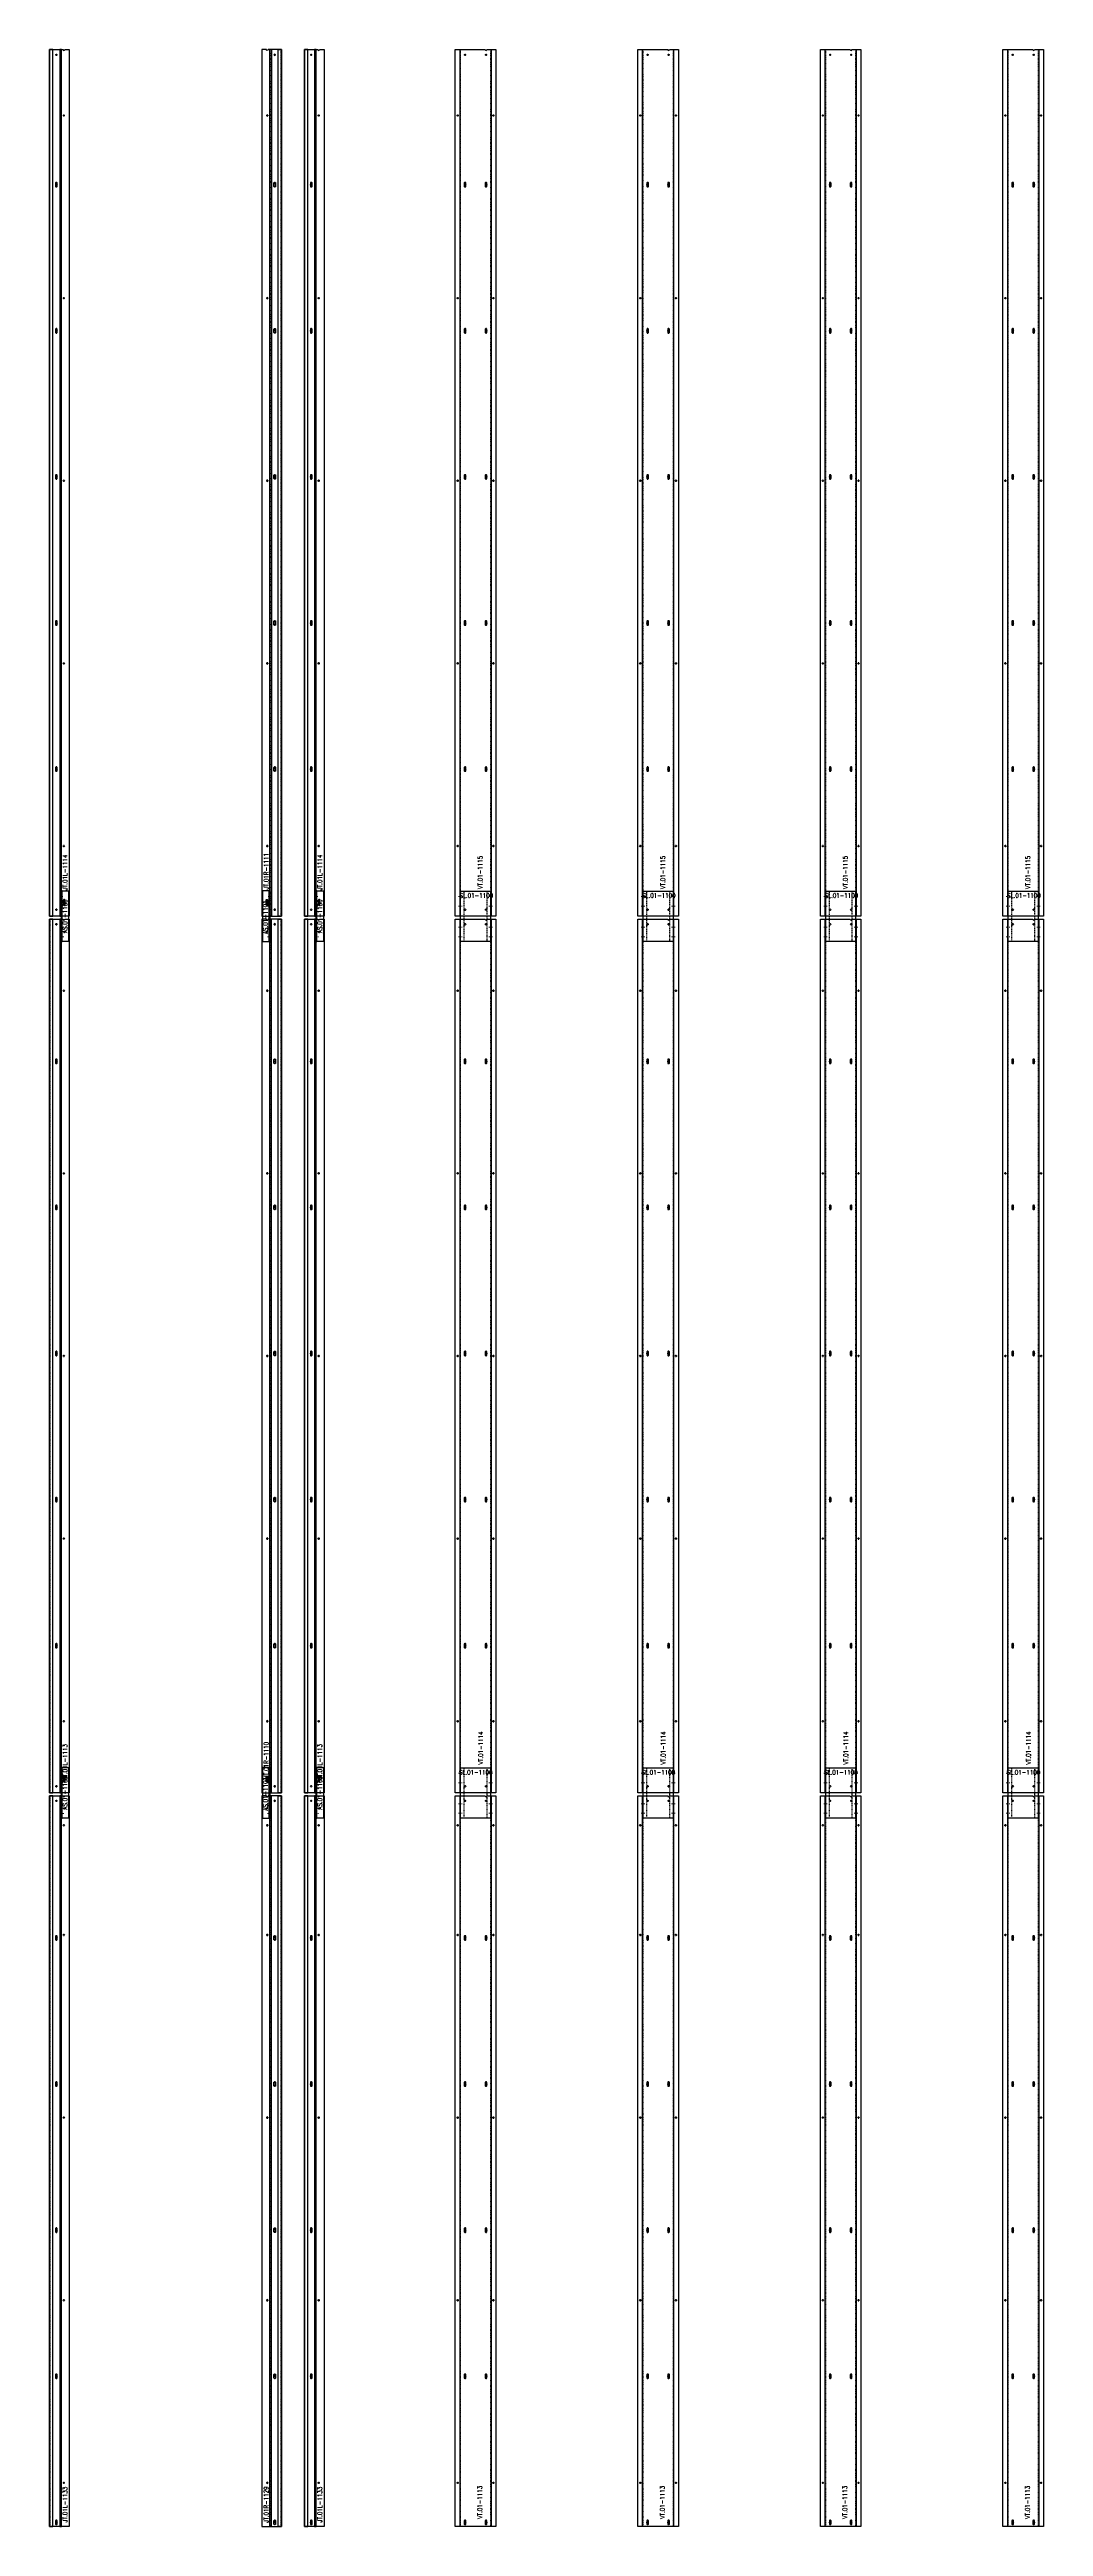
# Model space of a CAD drawing. Header units: inches. Extents: x 11737 to 18084, y -4365 to 1695.
# Drawn here: x 16974.3 to 17137.6, y -148.2 to 258.6 of the extents above; entities that cross this region are included whole.
import ezdxf

# ---------------------------------------------------------------- set-up
doc = ezdxf.new("R2010")
doc.units = ezdxf.units.IN
doc.header["$MEASUREMENT"] = 0
for name, pattern in [('NBK_Center', [0.541667, 0.333333, -0.0625, 0.083333, -0.0625]), ('NBK_Center2', [0.270833, 0.166667, -0.03125, 0.041667, -0.03125]), ('NBK_Hidden', [0.125, 0.083333, -0.041667]), ('NBK_Hidden2', [0.0625, 0.041667, -0.020833])]:
    doc.linetypes.add(name, pattern=pattern)
doc.layers.get('Defpoints').update_dxf_attribs({"color": 250, "lineweight": 0})
for name, color, linetype, lineweight in [('!Bracket', 11, 'Continuous', 25), ('!Clip - bent', 20, 'Continuous', 25), ('!Dimension', 50, 'Continuous', 5), ('!Extrusion', 140, 'Continuous', 25), ('!Linetype_Center', 220, 'NBK_Center', 9), ('!Linetype_Center2', 222, 'NBK_Center2', 9), ('!Misc2', 252, 'NBK_Hidden2', 5)]:
    doc.layers.add(name, color=color, linetype=linetype, lineweight=lineweight)
doc.styles.add('Romans', font='romans.shx', dxfattribs={"width": 0.8})

# ---------------------------------------------------------------- blocks, each defined once
blk = doc.blocks.new('CLEAR SECTION HOLE')
at = {"layer": '!Linetype_Center2'}
blk.add_line((-0.33, 0), (0.26, 0), dxfattribs=at)
at = {"layer": '!Misc2'}
blk.add_lwpolyline([(-0.08, 0.1), (0, 0.1), (0, -0.1), (-0.08, -0.1)], close=True, dxfattribs=at)
blk = doc.blocks.new('WEEP HOLE')
at = {"layer": '!Linetype_Center'}
for p, q in [((-0.22, 0.37), (0.22, 0.37)), ((0, 0.83), (0, -0.08))]:
    blk.add_line(p, q, dxfattribs=at)
at = {"color": 0}
blk.add_lwpolyline([(-0.14, 0.61), (-0.14, 0.14, 0.414214), (0, 0, 0.414214), (0.14, 0.14), (0.14, 0.61, 0.414214), (0, 0.75, 0.414214)], format="xyb", close=True, dxfattribs=at)
blk = doc.blocks.new('TAP HOLE_5mm')
at = {"layer": '!Linetype_Center2'}
for points in [[(-0.18, 0), (0.18, 0)], [(0, 0.18), (0, -0.18)]]:
    blk.add_lwpolyline(points, dxfattribs=at)
blk.add_circle((0, 0), 0.101)
blk = doc.blocks.new('VT.01-1113-')
at = {"layer": '!Extrusion'}
blk.add_lwpolyline([(120.02, -1.58, 1), (120.02, -1.86), (120.02, -3.33), (0, -3.33), (0, 3.33), (120.02, 3.33)], format="xyb", close=True, dxfattribs=at)
blk.add_lwpolyline([(120.02, -2.54), (0, -2.54), (0, 2.54), (120.02, 2.54)], dxfattribs=at)
at = {"layer": '!Extrusion', "linetype": 'NBK_Hidden'}
blk.add_lwpolyline([(120.02, -2.46), (0, -2.46), (0, 2.46), (120.02, 2.46)], dxfattribs=at)
at = {"layer": '!Extrusion'}
blk.add_lwpolyline([(124.61, 2.45), (124.61, -2.45), (116.35, -2.45), (116.35, 2.45)], close=True, dxfattribs=at)
at = {"layer": '!Extrusion', "linetype": 'NBK_Hidden2'}
blk.add_lwpolyline([(124.61, 1.86), (124.61, -1.86), (116.35, -1.86), (116.35, 1.86)], close=True, dxfattribs=at)
at = {"layer": '!Dimension', "rotation": 270}
for p in [(117.15, 2.46), (118.73, 2.46), (117.15, -2.54), (118.73, -2.54)]:
    blk.add_blockref('CLEAR SECTION HOLE', p, dxfattribs=at)
at = {"layer": '!Extrusion', "rotation": 270}
for name, p in [('WEEP HOLE', (0.29, 1.72)), ('TAP HOLE_5mm', (7.16, 2.93)), ('WEEP HOLE', (24.3, 1.72)), ('TAP HOLE_5mm', (37.16, 2.93)), ('WEEP HOLE', (48.3, 1.72)), ('TAP HOLE_5mm', (67.16, 2.93)), ('WEEP HOLE', (72.3, 1.72)), ('WEEP HOLE', (96.3, 1.72)), ('TAP HOLE_5mm', (97.16, 2.93)), ('TAP HOLE_5mm', (115.18, 2.93)), ('TAP HOLE_5mm', (119.19, 1.72)), ('WEEP HOLE', (0.29, -1.72)), ('TAP HOLE_5mm', (7.16, -2.93)), ('WEEP HOLE', (24.3, -1.72)), ('TAP HOLE_5mm', (37.16, -2.93)), ('WEEP HOLE', (48.3, -1.72)), ('TAP HOLE_5mm', (67.16, -2.93)), ('WEEP HOLE', (72.3, -1.72)), ('WEEP HOLE', (96.3, -1.72)), ('TAP HOLE_5mm', (97.16, -2.93)), ('TAP HOLE_5mm', (115.18, -2.93)), ('TAP HOLE_5mm', (119.19, -1.72))]:
    blk.add_blockref(name, p, dxfattribs=at)
at = {"layer": 'Defpoints', "color": 30, "insert": (123.88, -0.03), "char_height": 0.75, "width": 1.65, "attachment_point": 5, "rotation": 270, "style": 'Romans'}
blk.add_mtext('SL.01-1100', dxfattribs=at)
at = {"layer": 'Defpoints', "color": 1, "insert": (3.96, -0.69), "char_height": 0.75, "width": 1.65, "attachment_point": 5, "style": 'Romans'}
blk.add_mtext('VT.01-1113', dxfattribs=at)
blk = doc.blocks.new('SLOTTED SECTION HOLE')
at = {"layer": '!Linetype_Center2'}
blk.add_line((-0.33, 0), (0.26, 0), dxfattribs=at)
at = {"layer": '!Misc2'}
blk.add_lwpolyline([(-0.08, 0.47), (0, 0.47), (0, -0.47), (-0.08, -0.47)], close=True, dxfattribs=at)
blk = doc.blocks.new('VT.01-1115-')
at = {"layer": '!Extrusion'}
blk.add_lwpolyline([(3.33, 0), (-3.33, 0), (-3.33, 142.35), (1.58, 142.35, 1), (1.86, 142.35), (3.33, 142.35)], format="xyb", close=True, dxfattribs=at)
blk.add_lwpolyline([(1.86, 142.35), (2.54, 142.35), (2.54, 0), (-2.54, 0), (-2.54, 142.35), (1.58, 142.35)], dxfattribs=at)
at = {"layer": '!Extrusion', "linetype": 'NBK_Hidden'}
blk.add_lwpolyline([(1.86, 142.35), (2.46, 142.35), (2.46, 0), (-2.46, 0), (-2.46, 142.35), (1.58, 142.35)], dxfattribs=at)
at = {"layer": '!Dimension'}
for p in [(-2.46, 3.24), (-2.46, 1.66), (2.54, 3.24), (2.54, 1.66)]:
    blk.add_blockref('SLOTTED SECTION HOLE', p, dxfattribs=at)
at = {"layer": '!Extrusion'}
for name, p in [('TAP HOLE_5mm', (-1.72, 141.48)), ('TAP HOLE_5mm', (1.72, 141.48)), ('TAP HOLE_5mm', (-2.93, 131.52)), ('TAP HOLE_5mm', (2.93, 131.52)), ('WEEP HOLE', (-1.72, 119.78)), ('WEEP HOLE', (1.72, 119.78)), ('TAP HOLE_5mm', (-2.93, 101.52)), ('TAP HOLE_5mm', (2.93, 101.52)), ('WEEP HOLE', (-1.72, 95.78)), ('WEEP HOLE', (1.72, 95.78)), ('TAP HOLE_5mm', (-2.93, 71.52)), ('WEEP HOLE', (-1.72, 71.78)), ('WEEP HOLE', (1.72, 71.78)), ('TAP HOLE_5mm', (2.93, 71.52)), ('WEEP HOLE', (-1.72, 47.78)), ('WEEP HOLE', (1.72, 47.78)), ('TAP HOLE_5mm', (-2.93, 41.52)), ('TAP HOLE_5mm', (2.93, 41.52)), ('WEEP HOLE', (-1.72, 23.78)), ('WEEP HOLE', (1.72, 23.78)), ('TAP HOLE_5mm', (-2.93, 11.52)), ('TAP HOLE_5mm', (2.93, 11.52)), ('TAP HOLE_5mm', (-1.72, 1.06)), ('TAP HOLE_5mm', (1.72, 1.06))]:
    blk.add_blockref(name, p, dxfattribs=at)
at = {"layer": 'Defpoints', "color": 1, "insert": (0.77, 7.19), "char_height": 0.75, "width": 1.65, "attachment_point": 5, "rotation": 90, "style": 'Romans'}
blk.add_mtext('VT.01-1115', dxfattribs=at)
blk = doc.blocks.new('VT.01-1114-')
at = {"layer": '!Extrusion'}
blk.add_lwpolyline([(-2.45, 148.09), (2.45, 148.09), (2.45, 139.83), (-2.45, 139.83)], close=True, dxfattribs=at)
at = {"layer": '!Extrusion', "linetype": 'NBK_Hidden2'}
blk.add_lwpolyline([(-1.86, 148.09), (1.86, 148.09), (1.86, 139.83), (-1.86, 139.83)], close=True, dxfattribs=at)
at = {"layer": '!Extrusion'}
blk.add_lwpolyline([(-3.33, 0), (-3.33, 143.5), (1.58, 143.5, 1), (1.86, 143.5), (3.33, 143.5), (3.33, 0)], format="xyb", close=True, dxfattribs=at)
for points in [[(-2.54, 0), (-2.54, 143.5), (1.58, 143.5)], [(1.86, 143.5), (2.54, 143.5), (2.54, 0)]]:
    blk.add_lwpolyline(points, dxfattribs=at)
at = {"layer": '!Extrusion', "linetype": 'NBK_Hidden'}
for points in [[(-2.46, 0), (-2.46, 143.5), (1.58, 143.5)], [(1.86, 143.5), (2.46, 143.5), (2.46, 0)]]:
    blk.add_lwpolyline(points, dxfattribs=at)
at = {"layer": '!Dimension', "rotation": 360}
for name, p in [('CLEAR SECTION HOLE', (-2.46, 142.2)), ('CLEAR SECTION HOLE', (-2.46, 140.62)), ('CLEAR SECTION HOLE', (2.54, 142.2)), ('CLEAR SECTION HOLE', (2.54, 140.62)), ('SLOTTED SECTION HOLE', (-2.46, 3.24)), ('SLOTTED SECTION HOLE', (-2.46, 1.66)), ('SLOTTED SECTION HOLE', (2.54, 3.24)), ('SLOTTED SECTION HOLE', (2.54, 1.66))]:
    blk.add_blockref(name, p, dxfattribs=at)
at = {"layer": '!Extrusion', "rotation": 360}
for name, p in [('TAP HOLE_5mm', (-1.72, 142.67)), ('TAP HOLE_5mm', (1.72, 142.67)), ('TAP HOLE_5mm', (-2.93, 131.75)), ('TAP HOLE_5mm', (2.93, 131.75)), ('WEEP HOLE', (-1.72, 119.78)), ('WEEP HOLE', (1.72, 119.78)), ('TAP HOLE_5mm', (-2.93, 101.75)), ('TAP HOLE_5mm', (2.93, 101.75)), ('WEEP HOLE', (-1.72, 95.78)), ('WEEP HOLE', (1.72, 95.78)), ('TAP HOLE_5mm', (-2.93, 71.75)), ('WEEP HOLE', (-1.72, 71.78)), ('WEEP HOLE', (1.72, 71.78)), ('TAP HOLE_5mm', (2.93, 71.75)), ('WEEP HOLE', (-1.72, 47.78)), ('WEEP HOLE', (1.72, 47.78)), ('TAP HOLE_5mm', (-2.93, 41.75)), ('TAP HOLE_5mm', (2.93, 41.75)), ('WEEP HOLE', (-1.72, 23.78)), ('WEEP HOLE', (1.72, 23.78)), ('TAP HOLE_5mm', (-2.93, 11.75)), ('TAP HOLE_5mm', (2.93, 11.75)), ('TAP HOLE_5mm', (-1.72, 1.06)), ('TAP HOLE_5mm', (1.72, 1.06))]:
    blk.add_blockref(name, p, dxfattribs=at)
at = {"layer": 'Defpoints', "color": 30, "insert": (0.12, 147.38), "char_height": 0.75, "width": 1.65, "attachment_point": 5, "style": 'Romans'}
blk.add_mtext('SL.01-1100', dxfattribs=at)
at = {"layer": 'Defpoints', "color": 1, "insert": (0.85, 7.35), "char_height": 0.75, "width": 1.65, "attachment_point": 5, "rotation": 90, "style": 'Romans'}
blk.add_mtext('VT.01-1114', dxfattribs=at)
blk = doc.blocks.new('JT.01L-1114')
at = {"layer": '!Extrusion'}
blk.add_lwpolyline([(-3.25, 0), (-3.25, 142.35), (-1.02, 142.35, 1), (-0.75, 142.35), (0, 142.35), (0, 0)], format="xyb", close=True, dxfattribs=at)
at = {"layer": '!Extrusion', "linetype": 'NBK_Hidden'}
for points in [[(-3.17, 0), (-3.17, 142.35), (-3.25, 142.35), (-3.25, 0)], [(-1.3, 0), (-1.3, 142.35), (-1.38, 142.35), (-1.38, 0)]]:
    blk.add_lwpolyline(points, close=True, dxfattribs=at)
at = {"layer": '!Extrusion'}
for points in [[(-2.68, 0), (-2.68, 142.35), (-3.25, 142.35), (-3.25, 0)], [(-1.3, 0), (-1.3, 142.35), (-1.56, 142.35), (-1.56, 0)]]:
    blk.add_lwpolyline(points, close=True, dxfattribs=at)
at = {"layer": '!Extrusion', "rotation": 360}
for p in [(-2.12, 141.48), (-0.89, 131.52), (-0.89, 101.52), (-0.89, 71.52), (-0.89, 41.52), (-0.89, 11.52), (-2.12, 1.06)]:
    blk.add_blockref('TAP HOLE_5mm', p, dxfattribs=at)
at = {"layer": '!Extrusion'}
for p in [(-2.12, 119.78), (-2.12, 95.78), (-2.12, 71.78), (-2.12, 47.78), (-2.12, 23.78)]:
    blk.add_blockref('WEEP HOLE', p, dxfattribs=at)
at = {"layer": 'Defpoints', "color": 2, "insert": (-0.71, 7.17), "char_height": 0.75, "width": 1.65, "attachment_point": 5, "rotation": 90, "style": 'Romans'}
blk.add_mtext('JT.01L-1114', dxfattribs=at)
blk = doc.blocks.new('SECTION CLEAR HOLE 1')
at = {"layer": '!Linetype_Center2'}
blk.add_line((-0.33, 0, 0), (0.26, 0, 0), dxfattribs=at)
at = {"layer": '!Misc2'}
blk.add_lwpolyline([(-0.12, 0.1), (0, 0.1), (0, -0.1), (-0.12, -0.1)], close=True, dxfattribs=at)
blk = doc.blocks.new('SLOTTED SECTION1')
at = {"layer": '!Linetype_Center2'}
blk.add_lwpolyline([(-0.24, 0), (0.12, 0)], dxfattribs=at)
at = {"layer": '!Misc2'}
blk.add_lwpolyline([(-0.12, 0.47), (0, 0.47), (0, -0.47), (-0.12, -0.47)], close=True, dxfattribs=at)
blk = doc.blocks.new('SLOTTED HOLE 1')
at = {"layer": '!Linetype_Center'}
for p, q in [((0, 0.55), (0, -0.55)), ((-0.22, 0), (0.22, 0))]:
    blk.add_line(p, q, dxfattribs=at)
at = {"color": 0}
blk.add_lwpolyline([(-0.14, 0.33), (-0.14, -0.33, 0.414214), (0, -0.47, 0.414214), (0.14, -0.33), (0.14, 0.33, 0.414214), (0, 0.47, 0.414214)], format="xyb", close=True, dxfattribs=at)
blk = doc.blocks.new('AS.01-1100')
at = {"layer": '!Bracket'}
for points in [[(-1.3, 4.65), (-0.12, 4.65), (-0.12, -3.67), (-1.3, -3.67)], [(-1.3, -3.67), (-1.18, -3.67), (-1.18, 4.65), (-1.3, 4.65)]]:
    blk.add_lwpolyline(points, close=True, dxfattribs=at)
at = {"layer": '!Dimension'}
for name, p in [('SLOTTED SECTION1', (-1.18, 3.73)), ('SLOTTED SECTION1', (-1.18, 2.15)), ('SECTION CLEAR HOLE 1', (-1.18, -1.3)), ('SECTION CLEAR HOLE 1', (-1.18, -2.88))]:
    blk.add_blockref(name, p, dxfattribs=at)
at = {"layer": '!Extrusion', "linetype": 'NBK_Hidden'}
blk.add_blockref('SLOTTED HOLE 1', (-0.83, 2.75), dxfattribs=at)
at = {"layer": '!Extrusion', "rotation": 360}
blk.add_blockref('TAP HOLE_5mm', (-0.83, -2.09), dxfattribs=at)
at = {"layer": 'Defpoints', "color": 30, "insert": (-0.71, 0.49), "char_height": 0.75, "width": 1.65, "attachment_point": 5, "rotation": 90, "style": 'Romans'}
blk.add_mtext('AS.01-1100', dxfattribs=at)
blk = doc.blocks.new('JT.01L-1113')
at = {"layer": '!Extrusion'}
blk.add_lwpolyline([(0, 0), (0, 143.5), (2.22, 143.5, 1), (2.5, 143.5), (3.25, 143.5), (3.25, 0)], format="xyb", close=True, dxfattribs=at)
at = {"layer": '!Extrusion', "linetype": 'NBK_Hidden'}
for points in [[(0.08, 0), (0.08, 143.5), (0, 143.5), (0, 0)], [(1.95, 0), (1.95, 143.5), (1.87, 143.5), (1.87, 0)]]:
    blk.add_lwpolyline(points, close=True, dxfattribs=at)
at = {"layer": '!Extrusion'}
for points in [[(0.57, 0), (0.57, 143.5), (0, 143.5), (0, 0)], [(1.95, 0), (1.95, 143.5), (1.69, 143.5), (1.69, 0)]]:
    blk.add_lwpolyline(points, close=True, dxfattribs=at)
at = {"layer": '!Dimension'}
blk.add_blockref('AS.01-1100', (3.25, 143.5), dxfattribs=at)
at = {"layer": '!Extrusion', "rotation": 360}
for p in [(1.13, 142.67), (2.36, 131.75), (2.36, 101.75), (2.36, 71.75), (2.36, 41.75), (2.36, 11.75), (1.13, 1.06)]:
    blk.add_blockref('TAP HOLE_5mm', p, dxfattribs=at)
at = {"layer": '!Extrusion'}
for p in [(1.13, 119.78), (1.13, 95.78), (1.13, 71.78), (1.13, 47.78), (1.13, 23.78)]:
    blk.add_blockref('WEEP HOLE', p, dxfattribs=at)
at = {"layer": 'Defpoints', "color": 2, "insert": (2.54, 5.08), "char_height": 0.75, "width": 1.65, "attachment_point": 5, "rotation": 90, "style": 'Romans'}
blk.add_mtext('JT.01L-1113', dxfattribs=at)
blk = doc.blocks.new('JT.01R-1111-')
at = {"layer": '!Extrusion'}
blk.add_lwpolyline([(3.25, 0), (3.25, 142.35), (1.02, 142.35, -1), (0.75, 142.35), (0, 142.35), (0, 0)], format="xyb", close=True, dxfattribs=at)
for points in [[(1.3, 0), (1.3, 142.35), (1.56, 142.35), (1.56, 0)], [(2.68, 0), (2.68, 142.35), (3.25, 142.35), (3.25, 0)]]:
    blk.add_lwpolyline(points, close=True, dxfattribs=at)
at = {"layer": '!Extrusion', "linetype": 'NBK_Hidden'}
for points in [[(1.3, 0), (1.3, 142.35), (1.38, 142.35), (1.38, 0)], [(3.17, 0), (3.17, 142.35), (3.25, 142.35), (3.25, 0)]]:
    blk.add_lwpolyline(points, close=True, dxfattribs=at)
at = {"layer": '!Extrusion', "xscale": -1}
for name, p in [('TAP HOLE_5mm', (2.12, 141.48)), ('TAP HOLE_5mm', (0.89, 131.52)), ('WEEP HOLE', (2.12, 119.78)), ('TAP HOLE_5mm', (0.89, 101.52)), ('WEEP HOLE', (2.12, 95.78)), ('TAP HOLE_5mm', (0.89, 71.52)), ('WEEP HOLE', (2.12, 71.78)), ('WEEP HOLE', (2.12, 47.78)), ('TAP HOLE_5mm', (0.89, 41.52)), ('WEEP HOLE', (2.12, 23.78)), ('TAP HOLE_5mm', (0.89, 11.52)), ('TAP HOLE_5mm', (2.12, 1.06))]:
    blk.add_blockref(name, p, dxfattribs=at)
at = {"layer": 'Defpoints', "color": 5, "insert": (0.71, 7.38), "char_height": 0.75, "width": 1.65, "attachment_point": 5, "rotation": 90, "style": 'Romans'}
blk.add_mtext('JT.01R-1111', dxfattribs=at)
blk = doc.blocks.new('SL.01-1101')
at = {"layer": '!Bracket'}
for points in [[(4.65, -1.3), (4.65, -0.12), (-3.67, -0.12), (-3.67, -1.3)], [(-3.67, -1.3), (-3.67, -1.18), (4.65, -1.18), (4.65, -1.3)]]:
    blk.add_lwpolyline(points, close=True, dxfattribs=at)
at = {"layer": '!Dimension', "xscale": -1, "rotation": 270}
for name, p in [('SECTION CLEAR HOLE 1', (-2.88, -1.18)), ('SECTION CLEAR HOLE 1', (-1.3, -1.18)), ('SLOTTED SECTION1', (2.15, -1.18)), ('SLOTTED SECTION1', (3.73, -1.18))]:
    blk.add_blockref(name, p, dxfattribs=at)
at = {"layer": '!Extrusion', "xscale": -1, "rotation": 270}
blk.add_blockref('TAP HOLE_5mm', (-2.09, -0.83), dxfattribs=at)
at = {"layer": '!Extrusion', "linetype": 'NBK_Hidden', "xscale": -1, "rotation": 270}
blk.add_blockref('SLOTTED HOLE 1', (2.75, -0.83), dxfattribs=at)
at = {"layer": 'Defpoints', "color": 30, "insert": (0.32, -0.6), "char_height": 0.75, "width": 1.65, "attachment_point": 5, "style": 'Romans'}
blk.add_mtext('AS.01-1101', dxfattribs=at)
blk = doc.blocks.new('JT.01R-1110-')
at = {"layer": '!Extrusion'}
blk.add_lwpolyline([(0, 0), (0, 143.5), (-2.22, 143.5, -1), (-2.5, 143.5), (-3.25, 143.5), (-3.25, 0)], format="xyb", close=True, dxfattribs=at)
for points in [[(-1.95, 0), (-1.95, 143.5), (-1.69, 143.5), (-1.69, 0)], [(-0.57, 0), (-0.57, 143.5), (0, 143.5), (0, 0)]]:
    blk.add_lwpolyline(points, close=True, dxfattribs=at)
at = {"layer": '!Extrusion', "linetype": 'NBK_Hidden'}
for points in [[(-1.95, 0), (-1.95, 143.5), (-1.87, 143.5), (-1.87, 0)], [(-0.08, 0), (-0.08, 143.5), (0, 143.5), (0, 0)]]:
    blk.add_lwpolyline(points, close=True, dxfattribs=at)
at = {"layer": '!Extrusion', "xscale": -1}
for name, p in [('TAP HOLE_5mm', (-1.13, 142.67)), ('TAP HOLE_5mm', (-2.36, 131.75)), ('WEEP HOLE', (-1.13, 119.78)), ('TAP HOLE_5mm', (-2.36, 101.75)), ('WEEP HOLE', (-1.13, 95.78)), ('TAP HOLE_5mm', (-2.36, 71.75)), ('WEEP HOLE', (-1.13, 71.78)), ('WEEP HOLE', (-1.13, 47.78)), ('TAP HOLE_5mm', (-2.36, 41.75)), ('WEEP HOLE', (-1.13, 23.78)), ('TAP HOLE_5mm', (-2.36, 11.75)), ('TAP HOLE_5mm', (-1.13, 1.06))]:
    blk.add_blockref(name, p, dxfattribs=at)
at = {"color": 144, "rotation": 90}
blk.add_blockref('SL.01-1101', (-3.25, 143.5), dxfattribs=at)
at = {"layer": 'Defpoints', "color": 5, "insert": (-2.54, 5.38), "char_height": 0.75, "width": 1.65, "attachment_point": 5, "rotation": 90, "style": 'Romans'}
blk.add_mtext('JT.01R-1110', dxfattribs=at)
blk = doc.blocks.new('JT.01R-1129-')
at = {"layer": '!Extrusion'}
blk.add_lwpolyline([(0, 0), (0, 120.02), (-2.22, 120.02, -1), (-2.5, 120.02), (-3.25, 120.02), (-3.25, 0)], format="xyb", close=True, dxfattribs=at)
for points in [[(-1.95, 0), (-1.95, 120.02), (-1.69, 120.02), (-1.69, 0)], [(-0.57, 0), (-0.57, 120.02), (0, 120.02), (0, 0)]]:
    blk.add_lwpolyline(points, close=True, dxfattribs=at)
at = {"layer": '!Extrusion', "linetype": 'NBK_Hidden'}
for points in [[(-1.95, 0), (-1.95, 120.02), (-1.87, 120.02), (-1.87, 0)], [(-0.08, 0), (-0.08, 120.02), (0, 120.02), (0, 0)]]:
    blk.add_lwpolyline(points, close=True, dxfattribs=at)
at = {"layer": '!Extrusion', "xscale": -1}
for name, p in [('TAP HOLE_5mm', (-1.13, 119.19)), ('TAP HOLE_5mm', (-2.36, 115.18)), ('TAP HOLE_5mm', (-2.36, 97.16)), ('WEEP HOLE', (-1.13, 96.3)), ('WEEP HOLE', (-1.13, 72.3)), ('TAP HOLE_5mm', (-2.36, 67.16)), ('WEEP HOLE', (-1.13, 48.3)), ('TAP HOLE_5mm', (-2.36, 37.16)), ('WEEP HOLE', (-1.13, 24.3)), ('TAP HOLE_5mm', (-2.36, 7.16)), ('WEEP HOLE', (-1.13, 0.29))]:
    blk.add_blockref(name, p, dxfattribs=at)
at = {"color": 144, "rotation": 90}
blk.add_blockref('SL.01-1101', (-3.25, 120.02), dxfattribs=at)
at = {"layer": 'Defpoints', "color": 5, "insert": (-2.54, 3.59), "char_height": 0.75, "width": 1.65, "attachment_point": 5, "rotation": 90, "style": 'Romans'}
blk.add_mtext('JT.01R-1129', dxfattribs=at)
blk = doc.blocks.new('JT.01L-1133')
at = {"layer": '!Extrusion'}
for points in [[(0.57, 0), (0.57, 120.02), (0, 120.02), (0, 0)], [(1.95, 0), (1.95, 120.02), (1.69, 120.02), (1.69, 0)]]:
    blk.add_lwpolyline(points, close=True, dxfattribs=at)
at = {"layer": '!Extrusion', "linetype": 'NBK_Hidden'}
for points in [[(0.08, 0), (0.08, 120.02), (0, 120.02), (0, 0)], [(1.95, 0), (1.95, 120.02), (1.87, 120.02), (1.87, 0)]]:
    blk.add_lwpolyline(points, close=True, dxfattribs=at)
at = {"layer": '!Extrusion'}
blk.add_lwpolyline([(0, 0), (0, 120.02), (2.22, 120.02, 1), (2.5, 120.02), (3.25, 120.02), (3.25, 0)], format="xyb", close=True, dxfattribs=at)
at = {"layer": '!Dimension'}
blk.add_blockref('AS.01-1100', (3.25, 120.02), dxfattribs=at)
at = {"layer": '!Extrusion'}
for name, p in [('TAP HOLE_5mm', (1.13, 119.19)), ('TAP HOLE_5mm', (2.36, 115.18)), ('WEEP HOLE', (1.13, 96.3)), ('TAP HOLE_5mm', (2.36, 97.16)), ('WEEP HOLE', (1.13, 72.3)), ('TAP HOLE_5mm', (2.36, 67.16)), ('WEEP HOLE', (1.13, 48.3)), ('TAP HOLE_5mm', (2.36, 37.16)), ('WEEP HOLE', (1.13, 24.3)), ('TAP HOLE_5mm', (2.36, 7.16)), ('WEEP HOLE', (1.13, 0.29))]:
    blk.add_blockref(name, p, dxfattribs=at)
at = {"layer": 'Defpoints', "color": 2, "insert": (2.54, 3.59), "char_height": 0.75, "width": 1.65, "attachment_point": 5, "rotation": 90, "style": 'Romans'}
blk.add_mtext('JT.01L-1133', dxfattribs=at)

msp = doc.modelspace()

# ---------------------------------------------------------------- block references
at = {"layer": '!Clip - bent', "color": 3}
for name, p in [('JT.01L-1113', (16974.30336, -27.70767)), ('JT.01R-1110-', (17012.44279, -27.70767)), ('JT.01L-1113', (17016.17901, -27.70767))]:
    msp.add_blockref(name, p, dxfattribs=at)
at = {"layer": '!Clip - bent', "color": 2}
for p in [(17044.31009, -27.70767), (17074.31009, -27.70767), (17104.31009, -27.70767), (17134.31009, -27.70767)]:
    msp.add_blockref('VT.01-1114-', p, dxfattribs=at)
at = {"layer": '!Dimension'}
for name, p in [('JT.01L-1114', (16977.55139, 116.29233)), ('JT.01R-1111-', (17009.19475, 116.29233)), ('JT.01L-1114', (17019.42704, 116.29233)), ('VT.01-1115-', (17044.31009, 116.29233)), ('VT.01-1115-', (17074.31009, 116.29233)), ('VT.01-1115-', (17104.31009, 116.29233)), ('VT.01-1115-', (17134.31009, 116.29233))]:
    msp.add_blockref(name, p, dxfattribs=at)
at = {"layer": '!Dimension', "color": 1, "rotation": 90}
for p in [(17044.31009, -148.22785), (17074.31009, -148.22785), (17104.31009, -148.22785), (17134.31009, -148.22785)]:
    msp.add_blockref('VT.01-1113-', p, dxfattribs=at)
at = {"color": 3}
for name, p in [('JT.01L-1133', (16974.30336, -148.22785)), ('JT.01R-1129-', (17012.44279, -148.22785)), ('JT.01L-1133', (17016.17901, -148.22785))]:
    msp.add_blockref(name, p, dxfattribs=at)

doc.saveas('drawing.dxf')
